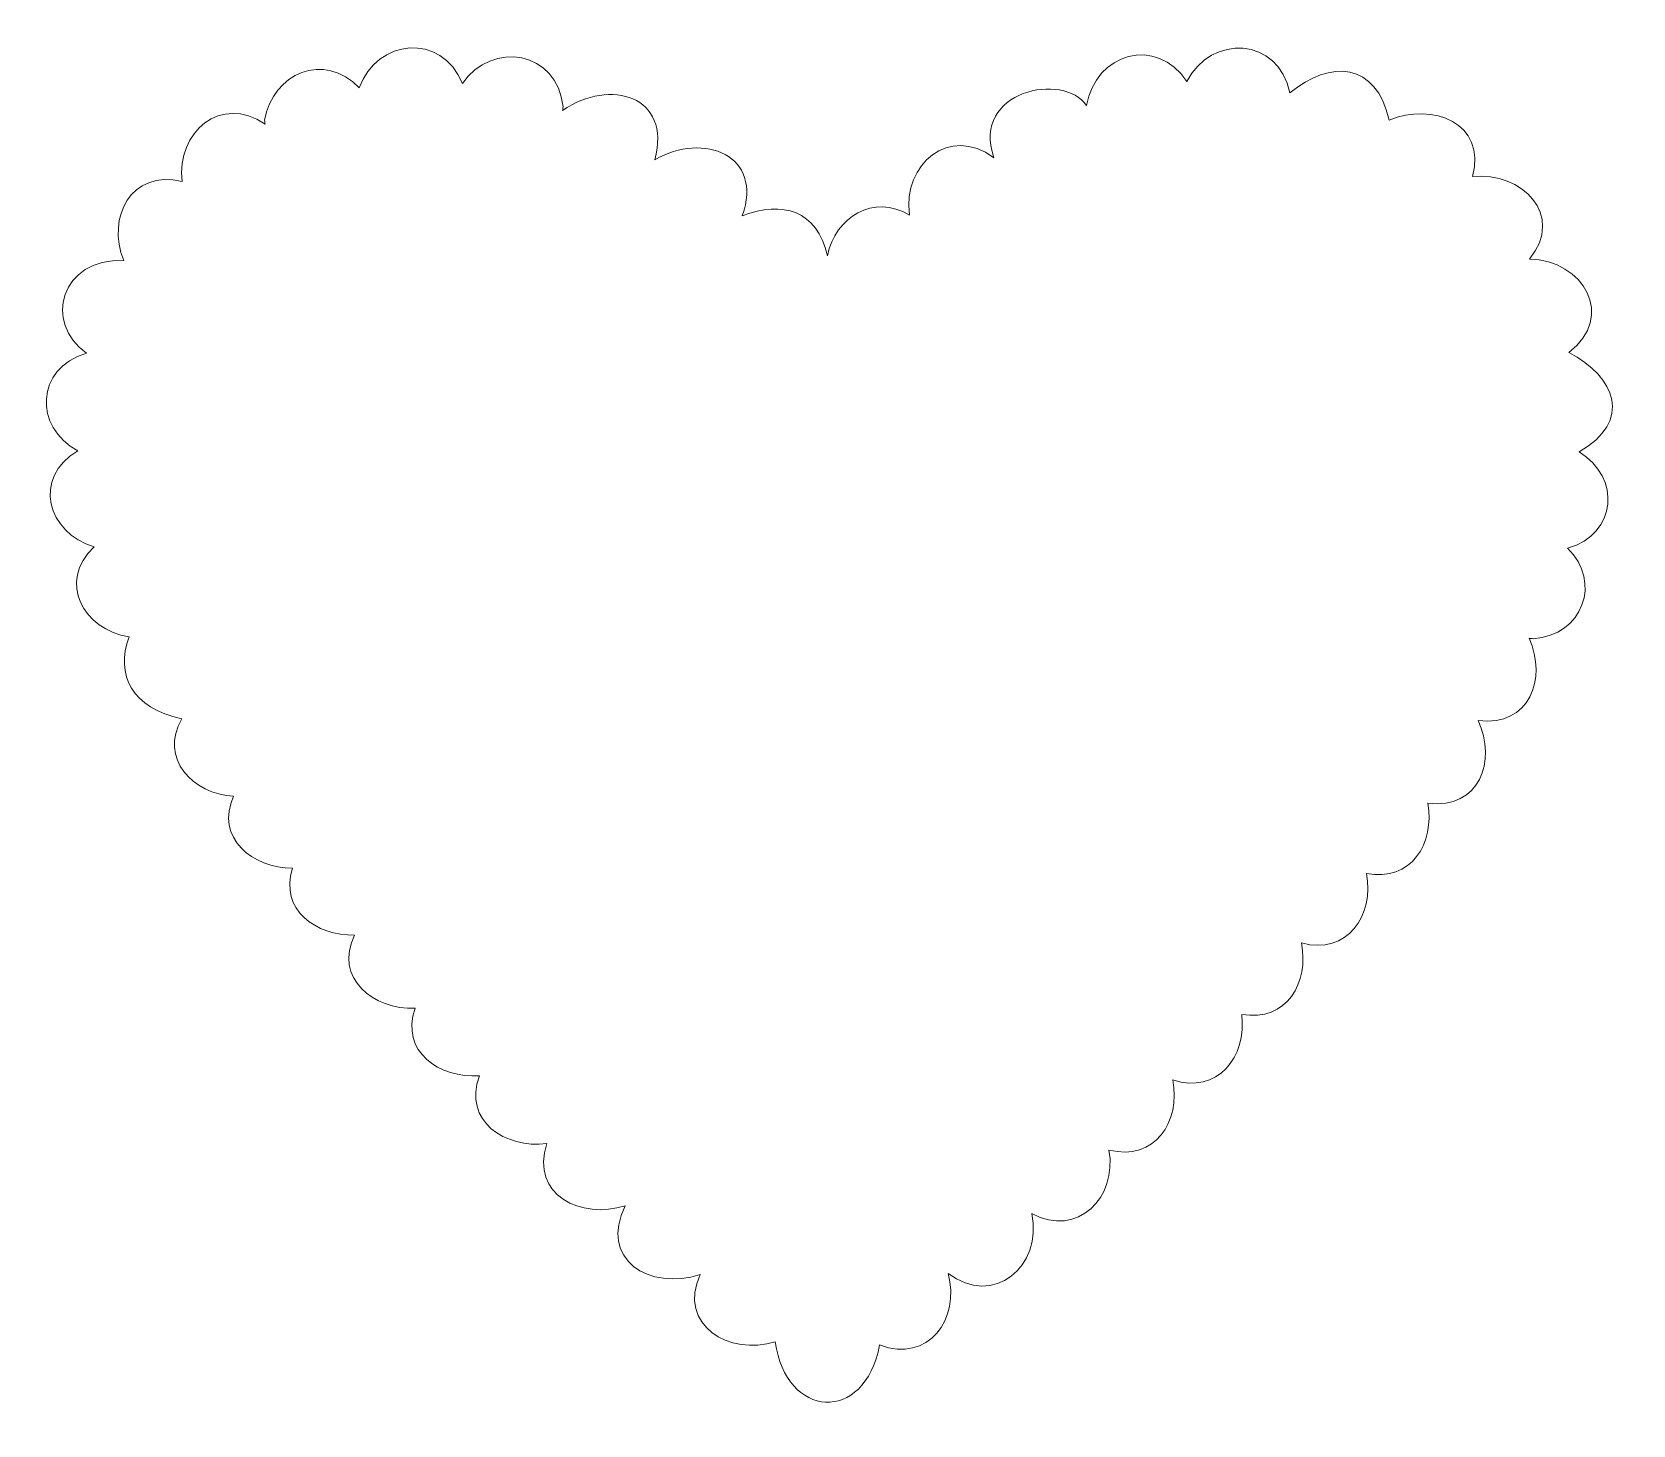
# Model space of a CAD drawing. Header units: centimetres. Extents: x -3.1 to 7.5, y -3.3 to 5.9.
import ezdxf

# ---------------------------------------------------------------- set-up
doc = ezdxf.new("R2010")
doc.units = ezdxf.units.CM
doc.header["$MEASUREMENT"] = 0
doc.layers.add('Layer 1', color=7, linetype='Continuous')

msp = doc.modelspace()

# ---------------------------------------------------------------- linework, layer by layer
at = {"layer": 'Layer 1', "color": 30, "lineweight": 5}
msp.add_open_spline([(7.02756, 3.75135), (7.34354, 3.98797), (7.12097, 4.36183), (6.76908, 4.36744), (6.76908, 4.36744), (7.00461, 4.65734), (6.71784, 4.94645), (6.3927, 4.91154), (6.3927, 4.91154), (6.48916, 5.26795), (6.12672, 5.40267), (5.84271, 5.28407), (5.84271, 5.28407), (5.76126, 5.66647), (5.45432, 5.68538), (5.18941, 5.46322), (5.18941, 5.46322), (5.1143, 5.83406), (4.66866, 5.85352), (4.50933, 5.53803), (4.50933, 5.53803), (4.31072, 5.84612), (3.9052, 5.7232), (3.84786, 5.38005), (3.84786, 5.38005), (3.70161, 5.60358), (3.0864, 5.48192), (3.23683, 5.03653), (3.23683, 5.03653), (2.94271, 5.25353), (2.63572, 4.99444), (2.68091, 4.65811), (2.68091, 4.65811), (2.44241, 4.79959), (2.19377, 4.64588), (2.13952, 4.38955), (2.13952, 4.38955), (2.07015, 4.689), (1.84512, 4.75536), (1.57797, 4.65256), (1.57797, 4.65256), (1.72057, 5.05333), (1.32538, 5.20742), (1.00112, 5.02309), (1.00112, 5.02309), (1.11524, 5.44485), (0.70643, 5.56163), (0.39389, 5.34832), (0.39389, 5.34832), (0.39442, 5.35588), (0.39643, 5.3631), (0.39643, 5.37099), (0.39643, 5.37099), (0.36086, 5.74078), (-0.0724, 5.81103), (-0.26721, 5.52581), (-0.26721, 5.52581), (-0.40455, 5.86536), (-0.82867, 5.82099), (-0.94769, 5.49695), (-0.94769, 5.49695), (-1.17626, 5.73966), (-1.51866, 5.59522), (-1.5708, 5.28308), (-1.5708, 5.28308), (-1.5708, 5.27436), (-1.56887, 5.2663), (-1.56818, 5.25775), (-1.56818, 5.25775), (-1.85937, 5.45738), (-2.15308, 5.20485), (-2.11533, 4.87949), (-2.11533, 4.87949), (-2.45443, 4.95885), (-2.61332, 4.6436), (-2.50006, 4.35732), (-2.50006, 4.35732), (-2.91463, 4.37721), (-3.03102, 3.94668), (-2.746, 3.74626), (-2.746, 3.74626), (-3.08252, 3.64737), (-3.09431, 3.26019), (-2.80303, 3.10264), (-2.80303, 3.10264), (-3.10469, 2.92468), (-3.00456, 2.56169), (-2.69483, 2.46961), (-2.69483, 2.46961), (-2.9414, 2.23856), (-2.76609, 1.92322), (-2.46351, 1.87617), (-2.46351, 1.87617), (-2.55959, 1.62332), (-2.44407, 1.40653), (-2.11678, 1.33491), (-2.11678, 1.33491), (-2.26861, 1.07477), (-2.04313, 0.83803), (-1.7757, 0.82534), (-1.7757, 0.82534), (-1.90001, 0.54996), (-1.64861, 0.34981), (-1.38688, 0.34932), (-1.38688, 0.34932), (-1.47572, 0.07417), (-1.22908, -0.09669), (-0.97761, -0.091), (-0.97761, -0.091), (-1.11712, -0.3748), (-0.8526, -0.58538), (-0.57878, -0.57339), (-0.57878, -0.57339), (-0.67855, -0.85999), (-0.4181, -1.03678), (-0.15473, -1.01923), (-0.15473, -1.01923), (-0.26441, -1.32009), (0.01446, -1.49914), (0.28987, -1.46674), (0.28987, -1.46674), (0.17844, -1.80623), (0.51714, -1.96996), (0.80707, -1.8762), (0.80707, -1.8762), (0.62871, -2.22804), (0.96713, -2.43999), (1.30174, -2.33008), (1.30174, -2.33008), (1.14784, -2.66486), (1.49426, -2.86669), (1.79631, -2.77391), (1.79631, -2.77391), (1.86352, -3.27923), (2.38426, -3.32245), (2.48396, -2.79455), (2.48396, -2.79455), (2.80396, -2.91666), (3.0196, -2.62321), (2.93498, -2.32221), (2.93498, -2.32221), (3.23442, -2.55048), (3.56183, -2.27556), (3.48724, -1.92788), (3.48724, -1.92788), (3.7893, -2.09039), (4.05187, -1.82219), (3.99632, -1.50905), (3.99632, -1.50905), (4.29807, -1.58607), (4.47155, -1.31983), (4.41671, -1.04676), (4.41671, -1.04676), (4.71194, -1.1426), (4.90615, -0.89445), (4.87157, -0.61385), (4.87157, -0.61385), (5.17037, -0.66486), (5.31759, -0.40385), (5.26502, -0.14286), (5.26502, -0.14286), (5.56693, -0.22621), (5.74794, 0.03941), (5.69341, 0.3159), (5.69341, 0.3159), (5.98956, 0.25733), (6.14631, 0.5157), (6.09798, 0.77854), (6.09798, 0.77854), (6.4435, 0.73802), (6.55128, 1.05736), (6.43054, 1.32436), (6.43054, 1.32436), (6.77348, 1.28274), (6.88385, 1.59941), (6.76694, 1.86645), (6.76694, 1.86645), (6.77564, 1.86595), (6.78362, 1.86392), (6.79268, 1.86392), (6.79268, 1.86392), (7.12109, 1.88506), (7.24814, 2.23914), (7.02018, 2.46057), (7.02018, 2.46057), (7.34778, 2.55502), (7.37269, 2.92795), (7.09682, 3.09584), (7.09682, 3.09584), (7.45122, 3.29982), (7.33793, 3.59181), (7.02757, 3.75135), (7.02757, 3.75135), (7.02757, 3.75135), (7.02756, 3.75135), (7.02756, 3.75135)], degree=3, knots=[0, 0, 0, 0, 0.02, 0.02, 0.02, 0.02, 0.04, 0.04, 0.04, 0.04, 0.06, 0.06, 0.06, 0.06, 0.08, 0.08, 0.08, 0.08, 0.1, 0.1, 0.1, 0.1, 0.12, 0.12, 0.12, 0.12, 0.14, 0.14, 0.14, 0.14, 0.16, 0.16, 0.16, 0.16, 0.18, 0.18, 0.18, 0.18, 0.2, 0.2, 0.2, 0.2, 0.22, 0.22, 0.22, 0.22, 0.24, 0.24, 0.24, 0.24, 0.26, 0.26, 0.26, 0.26, 0.28, 0.28, 0.28, 0.28, 0.3, 0.3, 0.3, 0.3, 0.32, 0.32, 0.32, 0.32, 0.34, 0.34, 0.34, 0.34, 0.36, 0.36, 0.36, 0.36, 0.38, 0.38, 0.38, 0.38, 0.4, 0.4, 0.4, 0.4, 0.42, 0.42, 0.42, 0.42, 0.44, 0.44, 0.44, 0.44, 0.46, 0.46, 0.46, 0.46, 0.48, 0.48, 0.48, 0.48, 0.5, 0.5, 0.5, 0.5, 0.52, 0.52, 0.52, 0.52, 0.54, 0.54, 0.54, 0.54, 0.56, 0.56, 0.56, 0.56, 0.58, 0.58, 0.58, 0.58, 0.6, 0.6, 0.6, 0.6, 0.62, 0.62, 0.62, 0.62, 0.64, 0.64, 0.64, 0.64, 0.66, 0.66, 0.66, 0.66, 0.68, 0.68, 0.68, 0.68, 0.7, 0.7, 0.7, 0.7, 0.72, 0.72, 0.72, 0.72, 0.74, 0.74, 0.74, 0.74, 0.76, 0.76, 0.76, 0.76, 0.78, 0.78, 0.78, 0.78, 0.8, 0.8, 0.8, 0.8, 0.82, 0.82, 0.82, 0.82, 0.84, 0.84, 0.84, 0.84, 0.86, 0.86, 0.86, 0.86, 0.88, 0.88, 0.88, 0.88, 0.9, 0.9, 0.9, 0.9, 0.92, 0.92, 0.92, 0.92, 0.94, 0.94, 0.94, 0.94, 0.96, 0.96, 0.96, 0.96, 1, 1, 1, 1], dxfattribs=at)

doc.saveas('drawing.dxf')
